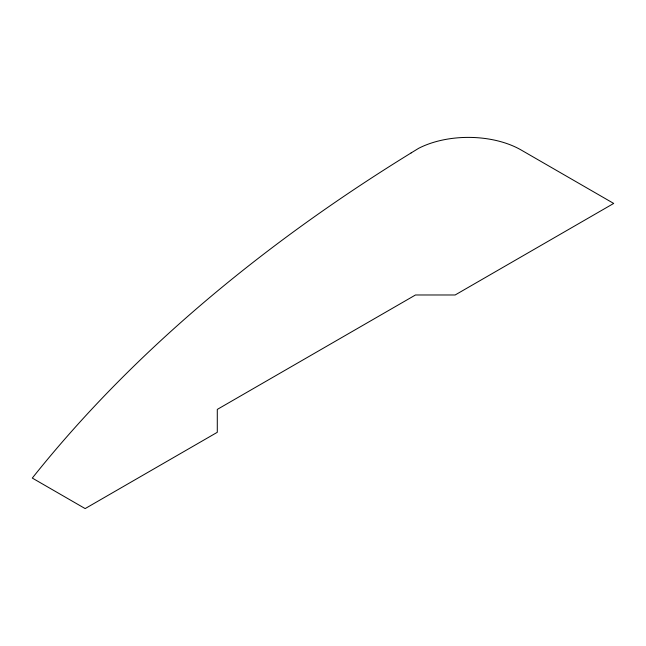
<?xml version="1.0" encoding="UTF-8"?>
<svg xmlns="http://www.w3.org/2000/svg" width="646" height="646" viewBox="0 0 646 646"><rect width="100%" height="100%" fill="white"/><g stroke="black" fill="none" stroke-linecap="round" stroke-linejoin="round"><path stroke-width="0.97" d="M411.139 152.916L409.645 153.837A2112.25 1219.495 0 0 0 32.3 478.072L85.151 508.588L217.29 432.303L217.29 409.411L415.499 294.98L455.139 294.98L613.7 203.433L521.201 150.034A74.75 43.153 0 0 0 418.665 148.305L411.139 152.916"/></g></svg>
